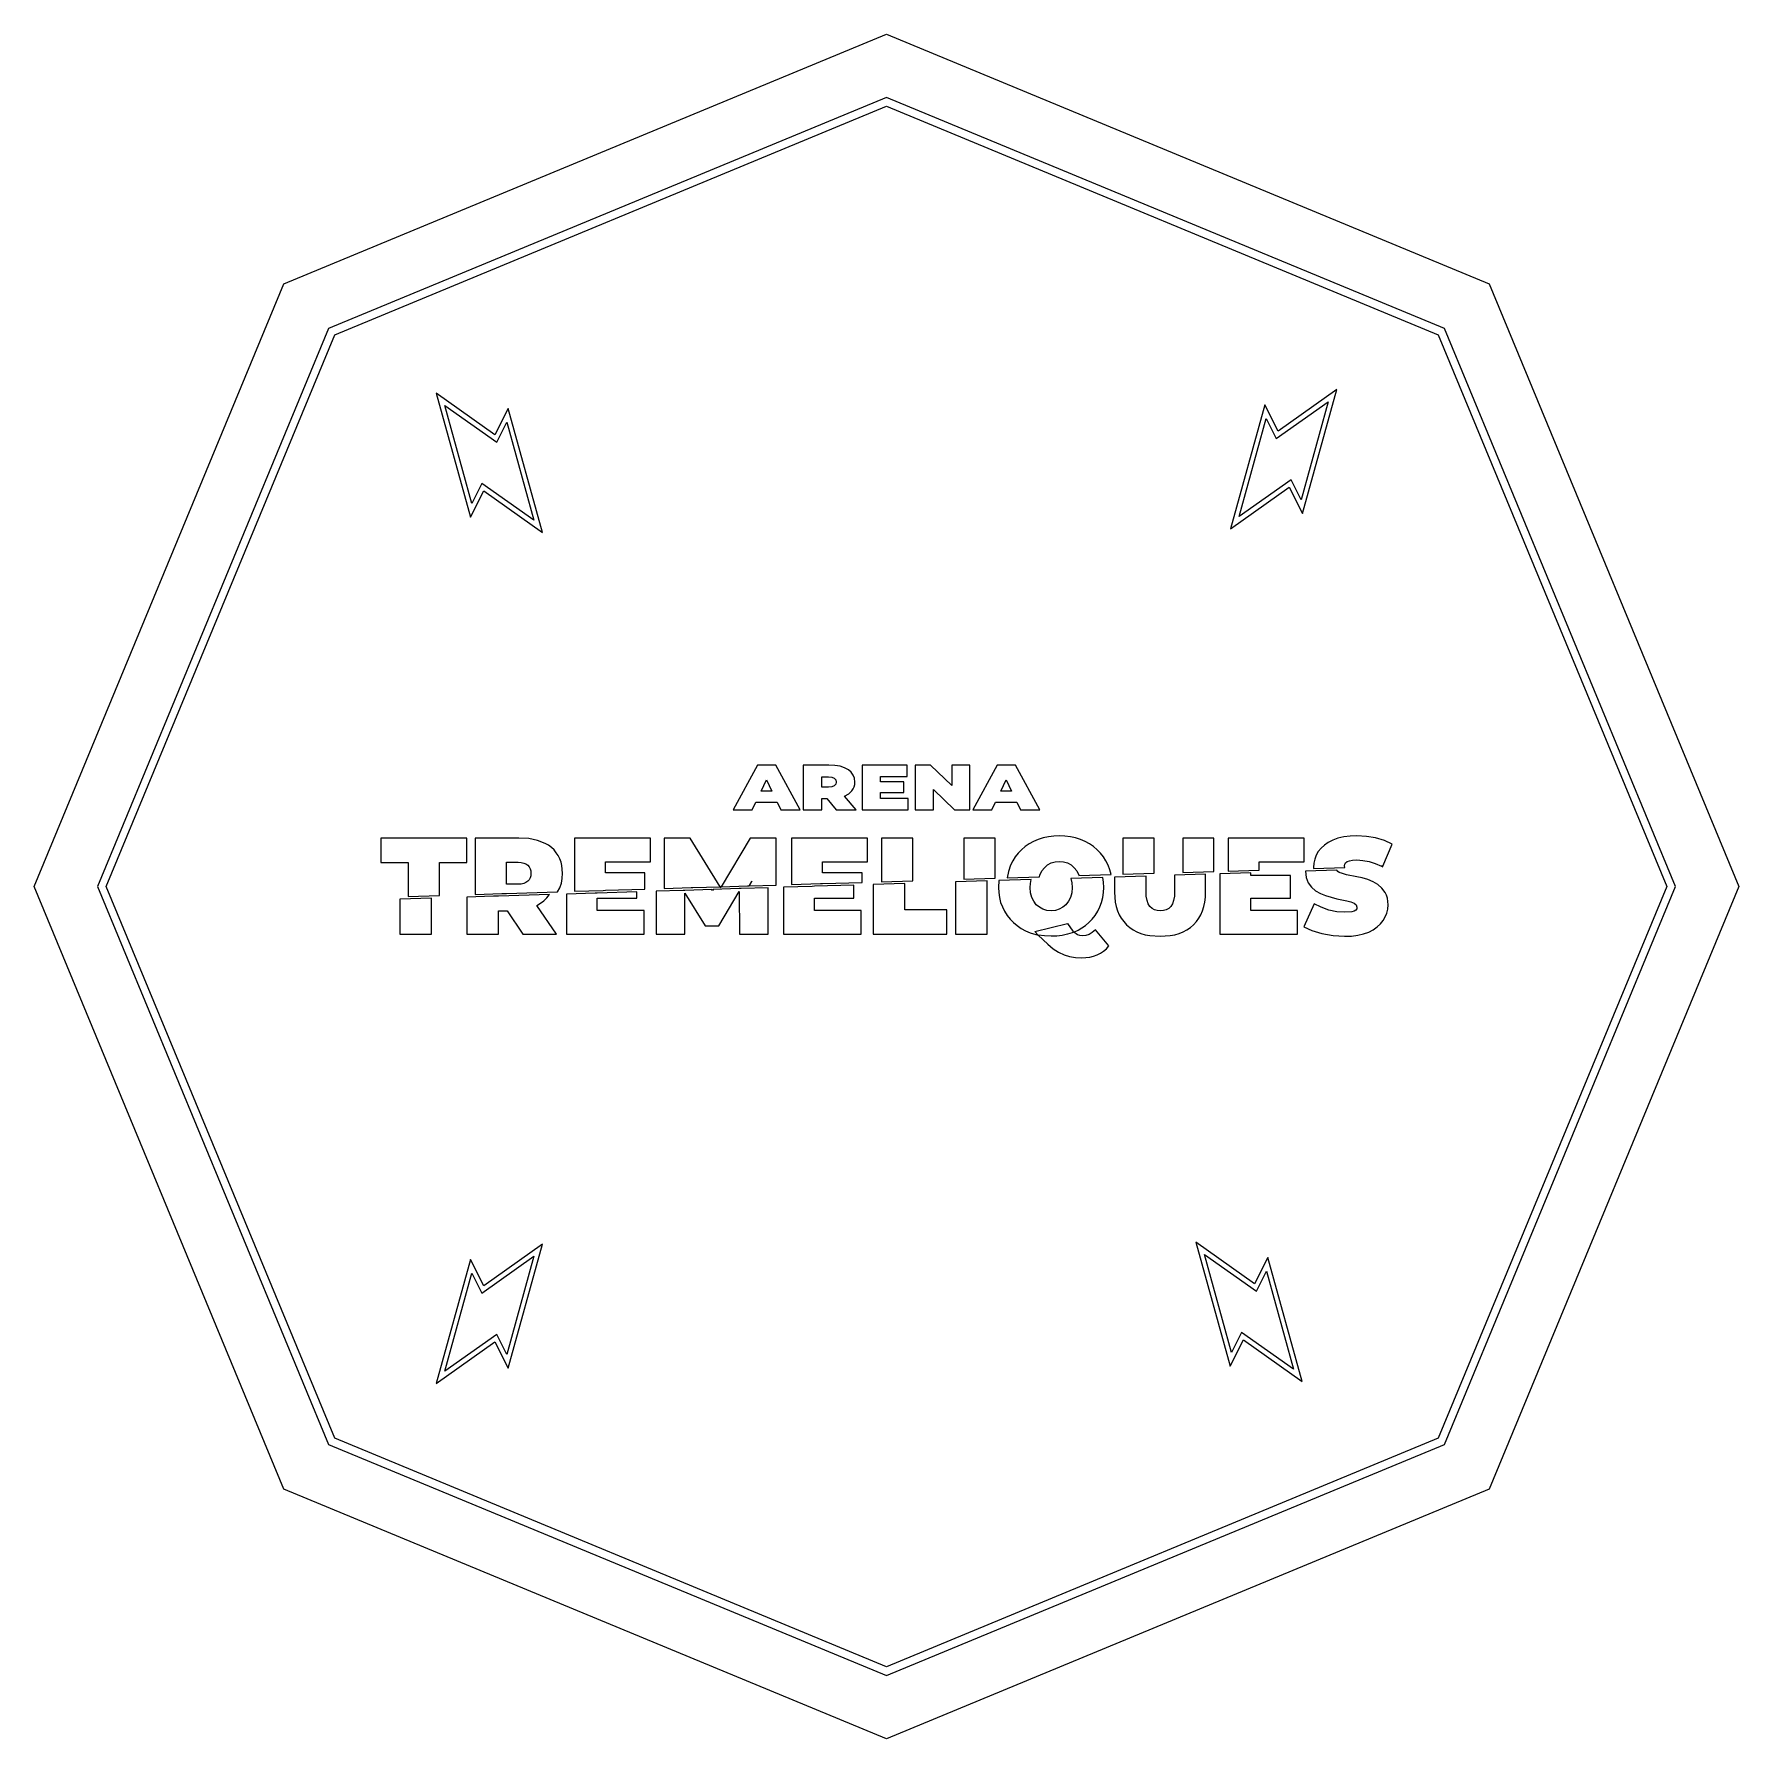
# Model space of a CAD drawing. Extents: x 0 to 650, y 0 to 649.
import ezdxf

# ---------------------------------------------------------------- set-up
doc = ezdxf.new("R2010")
doc.units = 0

msp = doc.modelspace()

# ---------------------------------------------------------------- linework, layer by layer
at = {"layer": 'Camada 1', "color": 7}
for points in [[(554.708317, 94.72168), (325.001267, -0.426097), (95.294216, 94.72168), (0.146439, 324.428731), (95.294216, 554.135782), (325.001267, 649.283559), (554.708316, 554.135782), (649.856095, 324.428731), (554.708317, 94.72168)], [(324.99971, 625.09436), (112.39941, 537.032721), (24.33777, 324.43243), (112.39941, 111.83212), (324.99971, 23.77049), (537.60001, 111.83212), (625.66164, 324.43243), (537.60001, 537.032721), (324.99971, 625.09436)], [(324.99971, 621.8159), (535.28241, 534.713328), (622.38318, 324.43243), (535.28061, 114.14793), (324.99971, 27.04896), (114.71881, 114.14973), (27.61624, 324.43243), (114.71881, 534.713328), (324.99971, 621.8159)], [(496.63315, 513.804967), (474.26203, 497.990361), (469.20292, 508.004976), (456.12507, 460.748812), (478.49815, 476.56538), (483.5553, 466.548812), (496.63315, 513.804967)], [(153.368199, 512.426812), (166.446039, 465.170648), (171.503194, 475.185263), (193.874316, 459.368705), (180.796475, 506.626821), (175.73932, 496.612206), (153.368199, 512.426812)], [(156.622998, 507.797765), (176.44306, 493.785514), (180.27649, 501.376131), (190.619516, 463.999704), (170.799454, 478.011954), (166.96407, 470.419376), (156.622998, 507.797765)], [(493.37834, 509.17592), (483.03532, 471.799493), (479.20189, 479.390109), (459.37792, 465.375907), (469.7229, 502.756247), (473.55828, 495.163669), (493.37834, 509.17592)], [(275.832737, 370.67182), (266.602491, 353.64867), (273.841453, 353.64867), (275.256041, 356.61542), (283.286344, 356.61542), (284.700931, 353.64867), (292.060921, 353.64867), (282.830676, 370.67182), (275.832737, 370.67182)], [(293.207073, 370.67182), (293.207073, 353.64867), (300.326041, 353.64867), (300.326041, 357.92864), (302.264569, 357.92864), (305.845776, 353.64867), (313.447307, 353.64867), (309.01321, 358.88756), (310.604782, 359.742575), (311.818592, 360.84677), (312.33323, 361.597649), (312.700769, 362.415439), (312.921258, 363.300104), (312.994743, 364.25161), (312.836373, 365.657496), (312.36127, 366.908285), (311.569442, 368.004042), (310.460899, 368.94483), (309.048876, 369.700293), (307.346566, 370.239987), (305.353925, 370.563851), (303.070909, 370.67182), (293.207073, 370.67182)], [(315.679613, 370.67182), (315.679613, 353.64867), (333.23497, 353.64867), (333.23497, 357.97725), (322.67755, 357.97725), (322.67755, 360.21474), (331.60626, 360.21474), (331.60626, 364.34884), (322.67755, 364.34884), (322.67755, 366.34272), (332.84292, 366.34272), (332.84292, 370.67182), (315.679613, 370.67182)], [(335.97984, 370.67182), (335.97984, 353.64867), (342.91779, 353.64867), (342.91779, 361.38934), (350.94136, 353.64867), (356.79315, 353.64867), (356.79315, 370.67182), (349.85521, 370.67182), (349.85521, 362.93115), (341.83163, 370.67182), (335.97984, 370.67182)], [(367.16955, 370.67182), (357.9393, 353.64867), (365.17878, 353.64867), (366.59286, 356.61542), (374.62368, 356.61542), (376.03775, 353.64867), (383.39774, 353.64867), (374.16801, 370.67182), (367.16955, 370.67182)], [(279.271192, 365.03726), (281.315749, 360.74954), (277.226635, 360.74954), (279.271192, 365.03726)], [(300.326041, 366.24548), (302.919882, 366.24548), (304.201845, 366.111834), (305.091675, 365.71067), (305.634712, 365.078419), (305.815778, 364.25161), (305.634712, 363.424804), (305.091675, 362.79254), (304.201845, 362.391125), (302.919882, 362.25722), (300.326041, 362.25722), (300.326041, 366.24548)], [(370.60852, 365.03778), (372.65257, 360.74954), (368.56397, 360.74954), (370.60852, 365.03778)], [(442.87716, 188.87532), (455.95305, 141.61721), (461.01215, 151.63182), (483.38328, 135.81722), (470.30544, 183.07337), (465.24829, 173.05876), (442.87716, 188.87532)], [(193.874316, 188.11593), (171.503194, 172.29937), (166.446039, 182.31399), (153.368199, 135.05782), (175.73932, 150.87244), (180.796475, 140.85782), (193.874316, 188.11593)], [(190.619516, 183.48493), (180.27649, 146.1085), (176.44306, 153.69912), (156.622998, 139.68687), (166.966025, 177.06526), (170.799454, 169.47268), (190.619516, 183.48493)], [(446.13197, 184.24432), (465.95202, 170.23207), (469.78546, 177.82464), (480.12848, 140.44626), (460.30842, 154.45851), (456.47304, 146.8679), (446.13197, 184.24432)]]:
    msp.add_lwpolyline(points, dxfattribs=at)
at = {"layer": 'Layer 1', "color": 7}
for points in [[(142.696941, 320.64794), (154.695781, 321.019814), (154.695781, 333.588629), (165.119191, 333.588629), (165.119191, 342.893307), (132.273527, 342.893307), (132.273527, 333.588629), (142.696941, 333.588629), (142.696941, 320.64794)], [(168.220407, 342.893307), (168.220407, 321.439278), (178.362463, 321.753221), (180.219777, 321.811172), (199.63081, 322.412694), (200.481087, 323.971623), (201.0885, 325.667575), (201.45299, 327.50056), (201.5745, 329.470589), (201.30753, 332.410049), (200.973827, 333.758243), (200.506651, 335.025407), (199.90601, 336.211537), (199.171909, 337.31663), (198.304352, 338.340682), (197.303347, 339.283689), (196.174458, 340.129758), (194.923242, 340.862993), (192.053808, 341.990995), (188.694999, 342.667754), (184.846769, 342.893327), (168.220407, 342.893307)], [(206.099603, 342.893307), (206.099603, 322.612828), (217.081609, 322.953164), (217.895186, 322.978486), (232.945078, 323.445012), (232.945078, 329.673816), (217.895186, 329.673816), (217.895186, 333.84308), (235.029961, 333.84308), (235.029961, 342.893287), (206.099603, 342.893307)], [(240.317447, 342.893307), (240.317447, 323.673641), (250.618271, 323.992758), (251.249279, 324.012375), (261.553726, 324.331492), (250.181231, 342.893267), (240.317447, 342.893307)], [(273.061219, 342.893307), (262.022324, 324.346015), (272.002999, 324.655314), (272.686243, 324.676532), (273.722224, 326.420068), (273.722734, 326.420068), (272.686754, 324.676532), (282.976728, 324.99566), (282.924983, 342.893327), (273.061219, 342.893307)], [(288.8228, 342.893307), (288.8228, 325.176667), (299.805316, 325.516993), (300.618893, 325.542315), (315.668785, 326.00884), (315.668785, 329.673816), (300.618893, 329.673816), (300.618893, 333.84308), (317.753157, 333.84308), (317.753157, 342.893287), (288.8228, 342.893307)], [(323.041154, 326.237469), (335.040514, 326.609342), (335.040514, 342.893307), (323.041154, 342.893307), (323.041154, 326.237469)], [(354.412443, 327.209314), (366.411293, 327.581187), (366.411293, 342.893307), (354.412443, 342.893307), (354.412443, 327.209314)], [(390.867551, 343.706884), (388.744807, 343.621102), (386.698334, 343.363741), (384.728128, 342.934781), (382.834189, 342.334201), (381.064175, 341.574668), (379.414915, 340.668901), (377.886411, 339.616955), (376.478664, 338.418888), (375.204316, 337.11603), (374.076073, 335.698797), (373.094009, 334.167162), (372.258195, 332.521101), (371.437984, 330.200844), (370.946535, 327.721869), (383.265023, 328.103571), (383.495183, 328.809575), (384.219703, 330.347684), (385.173022, 331.606146), (386.36781, 332.635578), (387.715131, 333.385362), (389.240496, 333.84305), (390.867551, 333.995673), (392.481713, 333.84305), (393.968767, 333.385362), (395.341504, 332.635578), (396.510867, 331.606146), (397.502505, 330.347684), (398.23992, 328.809575), (398.325294, 328.570617), (410.577064, 328.950257), (410.098666, 330.781067), (409.425743, 332.521101), (408.612232, 334.167162), (407.64618, 335.698797), (406.527593, 337.11603), (405.256479, 338.418888), (403.848732, 339.616955), (402.320228, 340.668901), (400.670969, 341.574668), (398.900954, 342.334201), (397.026077, 342.934781), (395.062226, 343.363741), (393.009399, 343.621102), (390.867592, 343.706884), (390.867551, 343.706884)], [(415.018334, 329.087837), (427.017695, 329.45971), (427.017695, 342.893307), (415.018334, 342.893307), (415.018334, 329.087837)], [(455.185169, 330.332769), (466.981263, 330.698437), (466.981263, 333.8431), (484.115527, 333.8431), (484.115527, 342.893307), (455.185169, 342.893307), (455.185169, 330.332769)], [(487.730339, 331.341336), (499.706939, 331.712698), (499.572463, 332.317834), (499.674042, 332.902621), (499.978996, 333.436567), (500.576463, 333.893941), (501.453578, 334.249624), (502.648304, 334.478473), (504.198944, 334.554789), (506.563311, 334.389531), (508.978519, 333.893784), (511.276491, 333.155676), (513.637579, 332.144053), (514.218413, 332.162169), (517.72357, 340.605168), (514.749104, 341.977968), (511.41873, 342.944011), (507.885206, 343.516123), (504.300833, 343.706904), (501.66647, 343.605194), (499.254554, 343.300079), (497.065082, 342.791589), (495.098053, 342.07975), (493.378894, 341.196344), (491.88219, 340.173129), (490.607931, 339.010091), (489.556106, 337.707219), (488.755305, 336.321706), (488.183298, 334.859914), (487.840089, 333.321856), (487.725685, 331.707544), (487.730689, 331.341356), (487.730339, 331.341336)], [(180.219777, 333.639834), (184.592298, 333.639834), (185.75537, 333.569898), (186.753209, 333.360112), (187.585803, 333.010503), (188.25314, 332.521101), (188.786981, 331.910989), (189.168261, 331.199213), (189.397008, 330.385749), (189.473251, 329.470569), (189.397008, 328.555395), (189.168261, 327.741931), (188.786981, 327.030155), (188.25314, 326.420048), (187.585803, 325.930646), (186.753209, 325.581037), (185.75537, 325.371251), (184.592298, 325.301315), (180.219777, 325.301315), (180.219777, 333.639834)], [(514.218413, 332.162149), (513.638099, 332.144033), (514.113933, 331.910771), (514.218413, 332.162149)], [(312.565085, 324.963339), (297.515193, 324.496813), (296.701616, 324.471491), (285.7191, 324.131166), (285.7191, 306.256768), (315.310462, 306.256768), (315.310462, 315.306975), (297.515193, 315.306975), (297.515193, 319.984661), (312.565085, 319.984661), (312.565085, 324.963339)], [(319.937454, 325.191948), (319.937454, 306.256748), (348.00355, 306.256748), (348.00355, 315.561426), (331.936814, 315.561426), (331.936814, 325.563821), (319.937454, 325.191948)], [(351.308543, 326.163792), (351.308543, 306.256748), (363.307393, 306.256748), (363.307393, 326.535666), (351.308543, 326.163792)], [(407.473324, 327.904736), (395.221554, 327.525096), (395.614928, 325.887169), (395.74601, 324.052527), (395.593647, 322.069471), (395.13622, 320.289796), (394.398805, 318.777107), (393.407167, 317.493216), (392.237804, 316.501846), (390.865067, 315.764693), (389.378013, 315.30726), (387.763851, 315.154893), (386.136796, 315.30726), (384.611431, 315.764693), (383.26411, 316.501846), (382.069322, 317.493216), (381.116003, 318.777107), (380.391483, 320.289796), (379.933795, 322.069471), (379.781173, 324.052527), (379.876219, 325.626559), (380.161323, 327.05805), (367.842835, 326.676348), (367.680434, 324.052527), (367.772524, 322.082264), (368.048846, 320.188208), (368.509477, 318.370419), (369.154495, 316.628954), (369.990309, 314.979741), (370.972373, 313.438627), (372.100616, 312.005557), (373.374964, 310.680474), (374.782711, 309.504714), (376.311215, 308.468784), (377.960475, 307.572674), (379.730489, 306.816375), (382.832735, 305.930385), (381.5609, 307.273592), (393.966793, 310.324634), (396.051165, 307.426165), (396.39046, 307.048597), (397.983676, 307.779781), (399.475154, 308.628845), (400.864855, 309.595755), (402.152739, 310.680474), (403.423853, 312.005557), (404.54244, 313.438627), (405.508492, 314.979741), (406.322003, 316.628954), (406.989324, 318.370419), (407.465967, 320.188208), (407.751945, 322.082264), (407.847269, 324.052527), (407.753715, 326.022229), (407.473324, 327.904736), (407.473324, 327.904736)], [(411.914634, 328.042315), (411.914634, 322.27279), (411.986126, 320.332769), (412.200605, 318.503977), (412.558074, 316.786411), (413.058539, 315.180069), (413.702003, 313.684948), (414.48847, 312.301048), (415.417945, 311.028364), (416.490432, 309.866896), (417.690847, 308.830139), (419.004097, 307.931595), (420.430175, 307.171271), (421.969072, 306.549172), (423.620779, 306.065307), (425.38529, 305.71968), (429.252685, 305.443171), (433.119996, 305.71968), (434.884422, 306.065307), (436.536035, 306.549172), (438.074838, 307.171271), (439.500833, 307.931595), (440.814026, 308.830139), (442.014418, 309.866896), (443.086905, 311.028364), (444.016379, 312.301048), (444.802845, 313.684948), (445.446307, 315.180069), (445.946769, 316.786411), (446.304237, 318.503977), (446.518714, 320.332769), (446.590206, 322.27279), (446.590206, 329.117079), (434.794633, 328.751412), (434.794633, 322.628629), (434.702461, 320.741094), (434.425961, 319.145975), (433.965151, 317.843208), (433.320051, 316.832731), (432.538297, 316.098671), (431.616697, 315.574348), (430.555273, 315.259756), (429.354054, 315.154893), (428.171986, 315.259756), (427.117095, 315.574348), (426.189314, 316.098671), (425.388577, 316.832731), (424.743477, 317.843208), (424.282666, 319.145975), (424.006166, 320.741094), (423.913995, 322.628629), (423.913995, 328.414189), (411.914634, 328.042315)], [(463.877563, 329.652915), (452.081469, 329.287247), (452.081469, 306.256748), (481.672831, 306.256748), (481.672831, 315.306955), (463.877563, 315.306955), (463.877563, 319.984641), (478.927455, 319.984641), (478.927455, 328.628315), (463.877563, 328.628315), (463.877563, 329.652915)], [(484.626639, 330.295814), (484.924754, 327.889374), (485.689513, 325.882948), (486.922557, 324.179469), (488.486084, 322.831896), (490.341876, 321.776944), (492.350193, 320.950791), (496.570141, 319.781374), (500.383555, 318.967797), (501.985145, 318.561161), (503.23082, 318.052842), (504.031516, 317.3919), (504.298348, 316.527576), (504.184139, 315.955419), (503.841131, 315.459528), (503.243665, 315.090897), (502.366559, 314.798533), (499.671877, 314.595266), (496.671932, 314.811311), (493.570303, 315.459528), (490.608816, 316.514731), (487.926978, 317.849575), (484.062358, 309.104003), (487.125709, 307.629735), (490.926305, 306.460525), (495.171875, 305.697629), (499.569978, 305.443171), (502.22341, 305.54488), (504.641683, 305.849992), (506.824802, 306.358482), (508.772768, 307.070325), (510.488773, 307.972798), (511.975997, 309.002366), (513.234422, 310.159044), (514.264031, 311.442846), (515.087048, 312.847428), (515.67489, 314.315577), (516.027578, 315.847282), (516.145136, 317.442531), (515.878304, 320.010173), (515.544708, 321.122396), (515.077608, 322.120218), (513.831929, 323.823432), (512.230343, 325.170739), (510.412611, 326.225951), (508.416928, 327.052365), (506.319663, 327.687737), (504.19698, 328.170577), (500.332871, 328.93347), (498.769341, 329.327471), (497.536301, 329.797731), (496.958831, 330.195217), (496.603239, 330.666656), (496.603239, 330.667177), (484.626639, 330.295814)], [(139.593241, 319.602419), (139.593241, 306.256748), (151.592081, 306.256748), (151.592081, 319.974292), (139.593241, 319.602419)], [(196.52711, 321.367153), (177.116077, 320.76563), (175.258763, 320.70768), (165.116707, 320.393737), (165.116707, 306.256728), (177.116077, 306.256728), (177.116077, 315.205557), (180.384348, 315.205557), (186.420755, 306.256728), (199.233172, 306.256728), (191.758915, 317.21028), (193.179889, 318.038999), (194.441735, 318.997959), (195.544394, 320.087164), (196.487806, 321.30662), (196.52714, 321.367173), (196.52711, 321.367153)], [(229.841378, 322.39951), (214.791486, 321.932985), (213.977909, 321.907663), (202.995903, 321.567327), (202.995903, 306.256768), (232.587265, 306.256768), (232.587265, 315.306975), (214.791486, 315.306975), (214.791486, 319.984661), (229.841378, 319.984661), (229.841378, 322.39951)], [(279.872508, 323.950118), (269.582543, 323.630991), (268.899299, 323.609772), (258.918624, 323.300473), (258.683289, 322.90532), (258.450026, 323.285991), (248.145579, 322.966873), (247.514571, 322.947256), (237.213747, 322.628139), (237.213747, 306.256768), (248.145579, 306.256768), (248.145579, 321.928861), (255.873787, 309.459873), (261.161783, 309.459873), (268.905505, 322.49159), (268.991379, 306.256768), (279.923212, 306.256768), (279.872508, 323.950118)], [(261.553726, 324.331532), (261.786989, 323.950861), (262.022324, 324.346015), (261.553726, 324.331532)], [(396.39046, 307.048597), (395.797214, 306.816375), (393.922337, 306.215714), (391.958486, 305.786575), (389.905659, 305.529035), (387.763851, 305.443171), (385.244198, 305.565063), (382.832735, 305.930385), (386.441852, 302.443844), (388.57733, 300.676889), (390.611116, 299.342108), (392.670319, 298.388892), (394.780371, 297.766158), (397.004633, 297.384839), (399.406852, 297.257736), (402.514702, 297.540553), (403.939927, 297.894075), (405.279352, 298.389007), (406.532977, 299.02535), (407.700803, 299.803104), (408.78283, 300.72227), (409.779058, 301.782849), (404.59296, 307.883903), (403.426761, 306.882881), (402.21612, 306.167826), (400.96099, 305.73877), (399.661323, 305.595744), (398.644323, 305.69758), (397.729014, 306.002798), (396.39046, 307.048597), (396.39046, 307.048597)]]:
    msp.add_lwpolyline(points, dxfattribs=at)
msp.add_lwpolyline([(437.898333, 329.796933), (449.693906, 330.162601), (449.693906, 342.893307), (437.898333, 342.893307), (437.898333, 329.796933)], close=True, dxfattribs=at)

doc.saveas('drawing.dxf')
